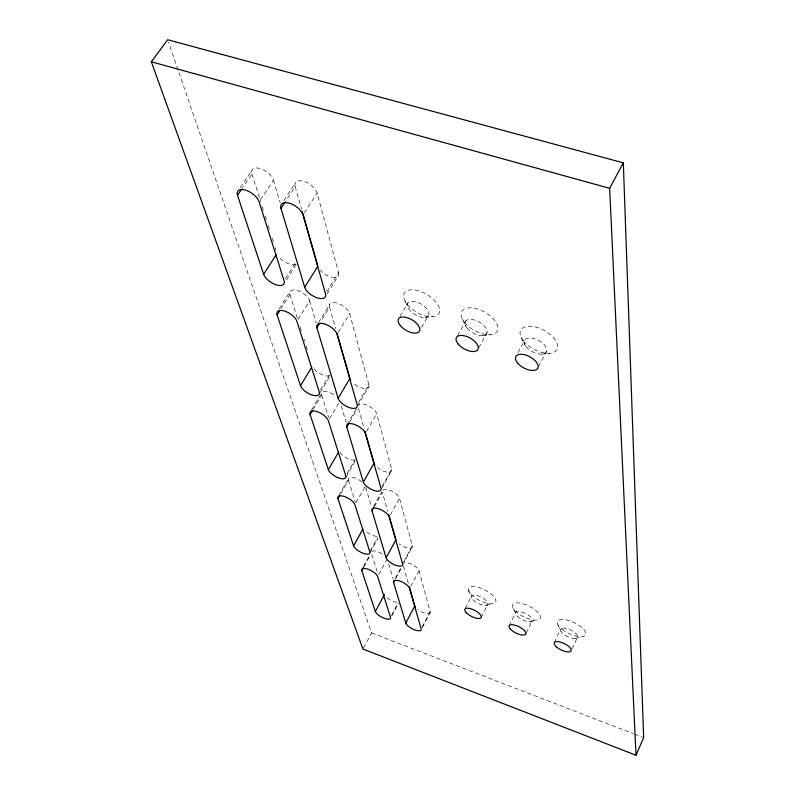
<?xml version="1.0" encoding="UTF-8"?>
<svg xmlns="http://www.w3.org/2000/svg" width="795" height="795" viewBox="0 0 795 795"><rect width="100%" height="100%" fill="white"/><g stroke="black" fill="none" stroke-linecap="round" stroke-linejoin="round"><path stroke-width="0.6" stroke-dasharray="3.98 2.98" d="M572.062 648.819L577.428 637.401A9.331 3.617 25.7 0 0 566.428 628.477A9.331 3.617 25.7 0 0 563.337 633.933A9.331 3.617 25.7 0 0 577.428 637.401M554.274 642.618L560.684 629.173M526.27 632.89L532.213 620.696M509.118 625.804L515.667 612.557M481.214 617.397L487.822 604.289M465.353 608.215L471.465 596.24M422.284 626.768L430.115 611.743L419.045 570.731A8.974 3.438 28.1 0 0 413.012 564.927A8.974 3.438 28.1 0 0 404.536 562.661M422.304 627.672L430.125 612.657M538.553 366.664L546.602 351.4M391.647 615.151L397.878 603.455M391.706 616.055L398.494 603.316M410.727 586.382L419.045 570.731M363.504 647.955L371.553 632.929L168.47 42.095M403.731 561.717L412.317 545.777L399.507 498.316A9.679 3.985 28.9 0 0 391.806 491.221A9.679 3.985 28.9 0 0 382.793 490.147M395.195 578.382L401.346 566.954M402.638 564.897L412.347 546.841M395.811 578.343L401.952 566.924M517.962 352.732L524.372 340.807M378.768 574.497L386.628 560.048M364.08 566.567L370.291 555.268M478.749 347.713L487.017 332.737M370.391 550.736L377.337 538.126M390.355 514.912L399.507 498.316M369.894 552.853L377.993 538.145M363.414 566.587L369.635 555.278M382.206 486.192L391.667 469.269L376.671 413.698A10.504 4.671 30.1 0 0 368.234 405.689A10.504 4.671 30.1 0 0 358.565 404.923M381.699 488.488L391.726 470.521M373.561 506.683L381.699 492.085M374.296 506.683L382.355 492.244L387.781 511.274M457.532 335.778L465.92 320.862M356.071 502.629L364.756 487.236M338.839 495.494L348.767 478.113M340.856 493.496L348.429 480.23A9.62 3.925 29.5 0 1 352.205 477.417A9.62 3.925 29.5 0 1 361.775 481.78M346.988 473.76L354.779 460.176M346.044 477.01L355.007 461.358M421.509 327.49L428.157 315.963A12.074 6.112 30.6 0 0 416.61 302.011A12.074 6.112 30.6 0 0 409.534 310.06A12.074 6.112 30.6 0 0 428.157 315.963M366.545 431.317L376.671 413.698M358.416 402.668L368.85 384.75L349.631 313.528A11.518 5.545 31.7 0 0 337.646 303.312A11.518 5.545 31.7 0 0 329.557 307.138L320.703 321.597M357.392 406.334L368.413 387.404M347.147 424.54L356.16 409.057M349.78 421.877L356.975 409.514M400.024 316.38L407.994 302.786M329.557 418.657L338.61 403.303M320.514 389.898L329.229 375.339M320.216 392.531L330.154 375.926M311.541 409.902L321.905 392.561M313.101 409.355L321.617 395.105A10.444 4.591 30.7 0 1 325.543 391.538A10.444 4.591 30.7 0 1 335.887 396.178M338.332 332.231L349.631 313.528M318.487 322.681L329.905 304.068M326.755 291.775L338.591 272.606L317.125 193.086A12.79 6.668 34.2 0 0 303.789 181.33A12.79 6.668 34.2 0 0 295.184 186.616L285.713 201.135M327.123 293.872L338.203 275.895M298.195 319.262L309.662 300.808A11.458 5.436 32.5 0 0 297.628 290.632A11.458 5.436 32.5 0 0 289.927 294.528L280.943 308.788M279.204 308.798L290.145 291.437M285.405 278.628L295.362 262.946M286.518 279.81L296.446 264.159M304.366 212.921L317.125 193.086M283.894 200.469L295.442 182.8M260.492 199.774L273.45 180.217A12.73 6.509 35 0 0 260.064 168.53A12.73 6.509 35 0 0 251.916 173.876L242.306 188.186M240.309 187.461L252.025 170.05M575.421 638.425L582.059 636.696M530.335 621.75L537.052 620.08M486.073 605.373L492.86 603.773M541.832 354.153L549.305 353.278M482.595 335.55L490.267 334.774M424.778 317.394L432.639 316.718M371.553 632.929L633.237 733.636M634.4 734.083L642.499 737.204M521.142 337.408L524.849 344.583M462.402 319.083L465.791 326.089M558.03 624.89L560.952 631.309M405.072 301.206L408.153 308.043M513.302 608.404L516.034 614.714M468.513 590.228L471.425 597.224M251.916 173.876L260.77 201.98M262.251 206.67L263.721 211.351M265.202 216.031L266.673 220.722M268.154 225.402L269.624 230.083M272.208 238.281L273.689 242.962M275.159 247.652L275.895 249.988M289.927 294.528L297.678 319.143M300.262 327.341L301.375 330.859M303.958 339.067L304.694 341.403M306.174 346.093L307.277 349.611M321.617 395.105L328.583 417.226M348.429 480.23L355.415 502.39M371.792 554.393L377.377 572.132M273.45 180.217L280.228 202.795M309.662 300.808L316.34 323.048M341.244 406.007L346.232 422.622M365.68 487.375L371.623 507.16M388.606 563.725L393.207 579.048M295.184 186.616L301.623 209.184M329.557 307.138L335.659 328.534M358.505 408.64L364.249 428.773M403.403 566.03L408.759 584.832M376.8 536.367A9.152 3.568 28.9 0 1 365.283 530.712M355.146 459.888A9.898 4.154 29.9 0 1 339.942 452.464M329.677 375.667A10.733 4.83 31.2 0 1 313.27 367.727M412.317 545.777A9.222 3.617 28.4 0 1 408.401 548.103A9.222 3.617 28.4 0 1 399.219 543.889M391.667 469.269A9.957 4.214 29.3 0 1 387.562 472.22A9.957 4.214 29.3 0 1 377.675 467.748M368.85 384.75A10.802 4.919 30.5 0 1 363.842 388.407A10.802 4.919 30.5 0 1 352.612 382.554M295.949 264.159A11.885 5.794 33.3 0 1 278.419 256.248M338.591 272.606A11.945 5.923 32.5 0 1 332.896 277.395A11.945 5.923 32.5 0 1 320.315 270.34M430.115 611.743A8.586 3.14 27.8 0 1 426.378 613.571A8.586 3.14 27.8 0 1 417.822 609.596M396.824 602.252A8.526 3.101 28.2 0 1 386.082 596.946M371.792 551.432A8.914 3.389 28.6 0 1 383.945 555.099M407.288 304.465A20.084 10.236 30.6 0 0 438.293 314.333A20.084 10.236 30.6 0 0 419.253 291.04A20.084 10.236 30.6 0 0 407.288 304.465M464.528 322.353A20.292 10.514 29.3 0 0 496.289 332.449A20.292 10.514 29.3 0 0 477.735 309.106A20.292 10.514 29.3 0 0 464.528 322.353M523.18 340.667A20.531 10.772 28 0 0 555.715 351.022A20.531 10.772 28 0 0 537.678 327.61A20.531 10.772 28 0 0 523.18 340.667M561.936 629.213A15.522 6.062 25.7 0 0 585.438 634.986A15.522 6.062 25.7 0 0 567.203 620.09A15.522 6.062 25.7 0 0 561.936 629.213M514.872 610.471A15.344 5.972 26.4 0 0 539.05 619.474A15.344 5.972 26.4 0 0 525.435 604.568A15.344 5.972 26.4 0 0 514.872 610.471M471.008 594.302A15.184 5.873 27.1 0 0 494.758 603.137A15.184 5.873 27.1 0 0 480.856 588.211A15.184 5.873 27.1 0 0 471.008 594.302M467.122 328.106A12.203 6.271 29.3 0 0 486.192 334.158A12.203 6.271 29.3 0 0 474.943 320.166A12.203 6.271 29.3 0 0 467.122 328.106M526.121 346.6A12.342 6.43 28 0 0 545.668 352.801A12.342 6.43 28 0 0 534.727 338.779A12.342 6.43 28 0 0 526.121 346.6M472.946 599.698A9.123 3.498 27.1 0 0 487.206 604.995A9.123 3.498 27.1 0 0 478.799 596.051A9.123 3.498 27.1 0 0 472.946 599.698M517.008 615.986A9.222 3.558 26.4 0 0 531.527 621.382A9.222 3.558 26.4 0 0 523.299 612.448A9.222 3.558 26.4 0 0 517.008 615.986"/><path stroke-width="1.19" d="M636 755.25L643.662 737.651L623.32 162.836L167.666 39.75L151.338 61.801L362.927 649.028L636 755.25L609.656 188.316L623.32 162.836M405.788 623.081L393.575 582.496A9.033 3.359 28.1 0 1 400.352 581.225A9.033 3.359 28.1 0 1 409.614 588.469L421.161 628.924A8.636 3.061 27.8 0 1 414.602 629.859A8.636 3.061 27.8 0 1 405.788 623.081L414.801 605.989L409.435 587.177M375.339 611.514L361.814 570.671A8.974 3.309 28.6 0 1 368.343 569.339A8.974 3.309 28.6 0 1 377.645 576.564L390.514 617.278A8.576 3.021 28.2 0 1 384.184 618.271A8.576 3.021 28.2 0 1 375.339 611.514L384.452 594.59M393.575 582.496L394.688 580.42M386.141 557.792L372 510.807A9.739 3.896 28.9 0 1 379.155 508.949A9.739 3.896 28.9 0 1 389.212 516.989L402.588 563.844A9.272 3.538 28.4 0 1 395.672 565.265A9.272 3.538 28.4 0 1 386.141 557.792L395.93 539.825L388.805 514.842M361.814 570.671L363.514 567.59M372 510.807L373.72 507.717M353.586 545.827L337.945 498.594A9.669 3.836 29.4 0 1 344.811 496.666A9.669 3.836 29.4 0 1 354.908 504.676L369.804 551.79A9.212 3.488 28.9 0 1 363.146 553.28A9.212 3.488 28.9 0 1 353.586 545.827L362.908 529.092M363.345 482.058L346.779 427.024A10.583 4.571 30 0 1 354.361 424.381A10.583 4.571 30 0 1 365.352 433.394L381.024 488.299A10.027 4.124 29.3 0 1 373.71 490.366A10.027 4.124 29.3 0 1 363.345 482.058L374.048 463.127L364.925 431.148M337.945 498.594L339.694 495.533M328.375 469.696L310.07 414.443A10.514 4.492 30.6 0 1 317.314 411.731A10.514 4.492 30.6 0 1 328.355 420.704L345.795 475.857A9.957 4.054 29.8 0 1 338.769 477.994A9.957 4.054 29.8 0 1 328.375 469.696L338.62 452.027M346.779 427.024L349.174 422.9M338.153 398.355L316.907 327.788A11.607 5.436 31.6 0 1 324.956 324.092A11.607 5.436 31.6 0 1 337.07 334.307L357.184 404.774A10.872 4.82 30.4 0 1 349.452 407.636A10.872 4.82 30.4 0 1 338.153 398.355L349.899 378.46L337.02 333.294M310.07 414.443L312.495 410.369M300.54 385.664L277.097 314.909A11.537 5.327 32.3 0 1 284.749 311.143A11.537 5.327 32.3 0 1 296.923 321.319L319.262 391.985A10.802 4.73 31.1 0 1 311.878 394.916A10.802 4.73 31.1 0 1 300.54 385.664L311.819 367.052M316.907 327.788L319.441 323.654M304.704 287.234L280.973 208.389A12.889 6.549 34 0 1 289.519 203.252A12.889 6.549 34 0 1 303.024 215.008L325.513 293.802A12.034 5.803 32.4 0 1 317.265 297.867A12.034 5.803 32.4 0 1 304.704 287.234L317.881 266.186M277.097 314.909L279.661 310.835M263.642 274.265L237.496 195.341A12.829 6.39 34.8 0 1 245.576 190.134A12.829 6.39 34.8 0 1 259.13 201.841L284.073 280.724A11.975 5.684 33.1 0 1 276.243 284.858A11.975 5.684 33.1 0 1 263.642 274.265L276.332 254.539M280.973 208.389L285.037 202.168M237.496 195.341L241.62 189.21M151.338 61.801L609.656 188.316M302.299 211.559L317.543 264.993M374.743 464.598A9.957 4.214 29.3 0 1 374.048 463.127M350.675 380.159A10.802 4.919 30.5 0 1 349.899 378.46M415.348 607.102A8.586 3.14 27.8 0 1 414.801 605.989M400.402 325.692A12.144 6.022 30.5 0 0 419.094 331.684A12.144 6.022 30.5 0 0 407.418 317.771A12.144 6.022 30.5 0 0 400.402 325.692M458.198 344.036A12.273 6.181 29.3 0 0 477.348 350.178A12.273 6.181 29.3 0 0 465.959 336.225A12.273 6.181 29.3 0 0 458.198 344.036M517.426 362.838A12.412 6.34 28 0 0 537.042 369.128A12.412 6.34 28 0 0 525.972 355.146A12.412 6.34 28 0 0 517.426 362.838M556.967 647.349A9.371 3.558 25.8 0 0 571.078 650.896A9.371 3.558 25.8 0 0 560.008 641.982A9.371 3.558 25.8 0 0 556.967 647.349M510.489 629.213A9.262 3.498 26.4 0 0 525.058 634.668A9.262 3.498 26.4 0 0 516.75 625.774A9.262 3.498 26.4 0 0 510.489 629.213M466.307 612.726A9.162 3.438 27.1 0 0 480.607 618.093A9.162 3.438 27.1 0 0 472.131 609.179A9.162 3.438 27.1 0 0 466.307 612.726"/></g></svg>
